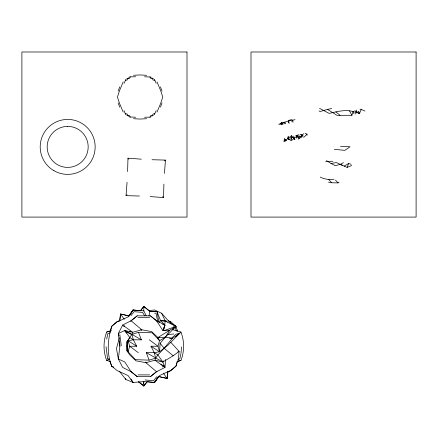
<?xml version="1.0" encoding="UTF-8"?>
<svg xmlns="http://www.w3.org/2000/svg" width="438" height="438" viewBox="0 0 438 438"><rect width="100%" height="100%" fill="white"/><g stroke="black" fill="none" stroke-linecap="round" stroke-linejoin="round"><path stroke-width="0.66" d="M288.04 137.034L288.007 138.95L289.211 138.95M177.16 361.607L180.976 360.425A39.77 39.77 0 0 0 180.976 332.042L170.793 342.297L179.115 351.38L173.174 355.809L162.826 361.996L154.91 360.206L145.914 362.708L135.944 360.835L129.747 354.928L126.965 350.893L126.965 341.574L131.931 334.347L132.725 332.261L141.72 329.759L151.696 331.632L157.888 337.534L159.563 340.715L157.97 346.234L159.563 351.752L154.258 352.689L146.254 352.612L149.134 360.151L155.709 358.12L157.888 354.928L164.157 348.248L172.364 338.344L177.877 334.692L180.976 332.042L172.501 329.628M355.338 114.028L356.543 112.467L356.603 110.075M127.6 171.576L127.978 158.178L141.343 159.175M150.157 196.574L163.527 197.565L163.9 184.168M288.144 136.541L288.067 138.424L289.348 139.58M149.314 339.8L157.97 346.234L150.968 346.234L159.563 351.752L160.105 343.332L165.378 337.183L175.95 326.376L169.895 322.505L161.611 313.247L154.543 309.967L148.509 310.651M143.374 384.11L143.522 382.089M165.564 359.499L165 367.411L156.558 371.709L150.404 376.642L137.236 376.642L131.082 371.709L122.64 367.411L118.342 358.974L116.47 348.495L119.41 337.682M139.454 196.027L126.056 195.649L127.053 182.285M164.453 173.464L165.444 160.1L152.046 159.722M291.369 139.514L291.648 135.681L283.758 141.677M180.982 353.274L181.584 346.88M119.908 319.943L120.505 314.013L129.199 315.869M158.436 376.598L167.135 378.454L167.792 371.862M119.623 341.629L119.875 346.234L118.342 358.974L124.808 361.996L131.082 371.709M119.623 321.153L120.505 314.013L128.881 315.984M158.759 376.483L167.135 378.454L168.017 371.315M148.969 316.077L149.801 311.204L143.817 306.458L140.543 310.537M119.875 346.234L118.342 333.493L124.808 330.471L129.747 337.534L128.071 340.715L127.069 346.234L128.071 351.752L135.512 359.675L149.134 360.151M164.168 326.962L163.533 330.23L165 325.056L160.505 320.55L157.023 311.664L149.801 311.204M164.42 325.653L165.307 321.076L161.611 313.247M170.524 323.025L170.782 321.7L168.263 320.715M106.68 339.056L107.819 333.608L110.338 332.738M180.85 353.893L179.815 358.859L177.932 359.51M110.436 331.528L111.652 326.354L116.853 321.7L120.007 320.474M176.897 362.231L175.988 366.113L170.782 370.767L167.634 371.993M296.581 138.2L297.156 135.857L298.355 134.406M288.242 122.728L288.751 120.85L295.053 119.694M128.071 351.752L129.67 346.234L128.071 340.715L133.376 339.779L141.381 339.85L138.501 332.316L131.931 334.347L124.808 330.471L132.725 332.261L122.64 325.056L118.342 333.493L118.95 335.886M319.028 110.934L320.211 111.504L327.536 109.412L336.997 115.325L351.917 115.303L353.039 111.531L359.571 113.371L361.251 109.44L365.013 111.06M170.382 322.937L170.782 321.7L175.988 326.354L177.614 331.254M118.167 91.071L119.76 86.823M162.027 102.935L160.439 107.19M124.036 83.324L125.985 79.294M156.163 110.688L154.214 114.718M138.501 332.316L152.123 332.792L159.563 340.715L165.378 337.183L169.774 330.192L162.826 330.471L165 325.056L156.558 320.753L150.404 315.825L137.236 315.825L131.082 320.753L122.64 325.056M326.502 160.626L331.046 163.462L336.379 162.58L347.099 167.387L348.675 163.467L351.128 164.349M288.834 136.629L288.067 138.424L291.27 140.795L297.156 135.857L299.138 138.512L298.092 139.185M285.636 139.202L284.771 140.926L286.074 140.883M135.632 76.759L130.31 76.842L129.495 78.418L126.785 78.725M144.567 117.247L149.889 117.165L150.705 115.594L153.415 115.282M123.177 81.944L119.536 90.606L117.439 97.006L119.536 103.401L123.177 112.062M157.023 112.062L160.664 103.401L162.761 97.006L160.664 90.606L157.023 81.944M303.441 133.563L300.906 137.948M291.763 121.654L292.776 120.012L292.956 122.41M130.929 313.422L133.108 310.011L143.817 310.876L146.199 315.798M119.289 371.227L125.87 379.505L133.108 382.456L143.817 381.591L154.532 382.456L157.072 378.476M157.8 377.337L158.523 376.198M163.549 360.879L162.826 361.996L165 367.411L154.91 360.206L155.709 358.12L154.258 352.689L150.968 346.234M159.388 322.269L160.505 320.55L165.307 321.076L175.95 326.376L157.888 337.534L165.378 337.183L172.364 338.344M130.086 314.468L133.097 309.967L139.799 310.728M147.841 381.739L154.543 382.5L158.682 376.313M128.98 316.072L133.097 309.967M154.543 382.5L158.66 376.395M128.411 77.625L127.036 80.094L125.383 80.198M151.789 116.382L153.163 113.913L154.817 113.814M133.108 310.011L128.022 316.942L117.083 321.908L111.685 326.376C107.693 339.061 106.593 353.575 111.685 366.091L117.083 370.553L128.022 375.525L133.108 382.456L130.929 379.045M154.532 382.456L159.618 375.525L170.552 370.553L175.95 366.091L178.386 359.439L179.115 351.38L177.894 351.938M140.582 310.668L143.817 306.458L149.774 311.38L157.023 311.664L158.895 322.187M138.304 381.821L143.817 386.004L147.053 381.799M130.929 315.716L134.072 311.681L142.596 312.393L144.66 315.814M156.711 376.751L153.568 380.786L145.066 379.954M138.89 381.712L143.817 386.004L147.097 381.931M304.279 137.034L306.989 134.099L305.045 133.453M170.793 342.297L168.066 345.056L159.563 351.752M126.056 195.649L127.053 194.751M164.453 160.998L165.444 160.1M172.577 329.436L174.603 327.64L173.519 326.874M175.605 336.767L179.711 333.269L176.054 334.183L171.362 338.317L169.418 338.103M130.65 321.191L137.236 315.825M150.404 376.642L156.985 371.276M328.522 182.126L331.714 182.766L338.026 182.903L339.028 182.131M278.836 124.474L282.16 122.399M157.543 338.322L159.197 337.194M123.642 326.502L124.792 325.773M162.416 366.962L163.5 366.277L163.128 364.98M344.213 166.139L348.675 163.467M303.058 135.222L299.045 136.968L296.75 137.138M343.469 162.657L340.282 164.376L335.234 165.679L331.046 163.462M290.257 137.855L291.385 137.308L294.287 137.789M347.099 167.387L351.796 165.482M281.568 124.392L280.501 123.56L288.751 120.85L289.124 123.494M164.661 330.433L175.95 326.376M279.915 124.233L285.105 122.416M358.443 113.743L359.571 113.371L358.596 111.674M109.839 361.41L106.664 360.425A39.77 39.77 0 0 1 106.664 332.042L111.115 330.663M106.664 332.042L111.225 330.745M177.061 361.536L180.976 360.425M288.762 120.384L291.664 119.579M286.682 140.445L284.771 140.926L284.514 138.238M354.035 113.885L353.039 111.531C345.045 109.221 336.953 111.728 329.119 113.382L319.521 108.328M129.254 77.072L130.31 76.842M149.889 117.165L150.946 116.935M327.536 109.412L331.714 108.493M283.912 140.253L285.729 139.864M288.144 139.432L289.354 139.213M106.664 360.425L107.994 360.189M151.477 311.686L153.388 311.369M133.541 75.287L140.1 74.953L146.659 75.287M146.659 118.72L140.1 119.054L133.541 118.72M167.825 334.659L173.766 333.964M356.028 112.21L358.985 111.882M106.045 346.699L107.638 359.012L108.996 358.875M320.222 177.072L323.184 178.414L328.834 179.651L334.041 179.235M144.567 76.759L150.946 77.072M135.632 117.247L129.254 116.935M325.648 161.387L332.924 161.272M340.496 146.418L350.055 146.763L344.854 150.349L334.32 149.347M290.41 138.945L291.609 138.945L291.385 137.308M137.97 317.572L149.67 317.572M141.381 339.85L131.931 334.347L133.376 339.779L136.672 346.234L129.67 346.234L138.32 352.667M137.97 374.895L149.67 374.895M154.691 313.175L156.027 313.225L157.779 321.903M156.163 83.324L154.817 80.198L153.163 80.094L151.789 77.625M124.036 110.688L125.383 113.814L127.036 113.913L128.411 116.382M159.892 320.611L165.307 321.076M153.415 78.725L150.705 78.418L149.889 76.842M126.785 115.282L129.495 115.594L130.31 117.165M301.202 134.86L302.516 135.183L303.205 137.444M359.937 109.111L361.251 109.44M340.299 164.65L342.242 165.241M107.638 359.012L109.56 359.647M300.008 134.346L302.516 135.183L299.138 138.512L298.864 135.232M162.602 324.169L165 325.056M295.962 135.282L297.156 135.857L296.006 135.265M124.808 331.139L131.92 334.714M173.453 327.044L174.603 327.64M281.639 122.377L281.809 123.554L282.926 124.151M110.026 361.213L111.652 366.113L113.387 367.049M111.652 366.113L113.398 367.088M146.254 352.612L162.826 361.996L157.888 354.928L154.258 352.689M281.809 123.554L282.953 124.25M129.747 337.534L133.376 339.779M128.071 340.715L136.672 346.234M280.501 123.56L281.519 124.321M129.506 331.139L130.573 331.982M150.404 315.825L156.985 321.191M130.65 371.276L137.236 376.642M335.913 111.904L340.014 115.325M173.174 355.809L164.157 348.248L160.105 343.332M131.082 320.753L141.72 329.759M145.914 362.708L156.558 371.709M294.977 139.667L291.648 135.681M160.981 364.077L163.5 366.277M140.795 329.54L141.803 330.449M145.838 362.018L146.845 362.927M125.279 331.621L126.697 333.066M328.834 179.651L331.714 182.766M165.914 320.638L167.228 322.067M127.978 158.178L128.876 159.175M162.629 196.574L163.527 197.565M335.524 180.117L338.026 182.903M354.857 110.496L356.543 112.467M120.505 314.013L124.315 319.286M163.319 373.181L167.135 378.454M154.214 79.294L154.817 80.198M125.383 113.814L125.985 114.718M294.577 139.733L293.953 138.797L293.81 136.103M156.558 320.753L162.826 330.471M349.497 110.852L351.917 115.303M285.313 123.746L284.448 122.065L285.023 123.894M125.284 378.306L125.87 379.505M160.439 86.823L162.027 91.071M119.76 107.19L118.167 102.935M175.118 327.263L176.372 331.062M119.826 334.67L121.282 345.702M306.989 134.099L307.016 135.358M143.817 306.458L143.817 311.024M143.817 381.443L143.817 386.004M126.965 341.574L126.965 350.893M67.676 126.401L65.623 126.505A20.504 20.504 0 0 0 50.288 157.768A20.504 20.504 0 0 0 85.109 157.691A20.504 20.504 0 0 0 69.642 126.494L67.676 126.401M186.999 51.996L21.9 51.996L21.9 217.089L186.999 217.089L186.999 51.996M416.1 51.996L251.001 51.996L251.001 217.089L416.1 217.089L416.1 51.996M53.934 170.694A27.474 27.474 0 0 0 95.15 146.905A27.474 27.474 0 0 0 53.94 123.105A27.474 27.474 0 0 0 53.934 170.694"/></g></svg>
